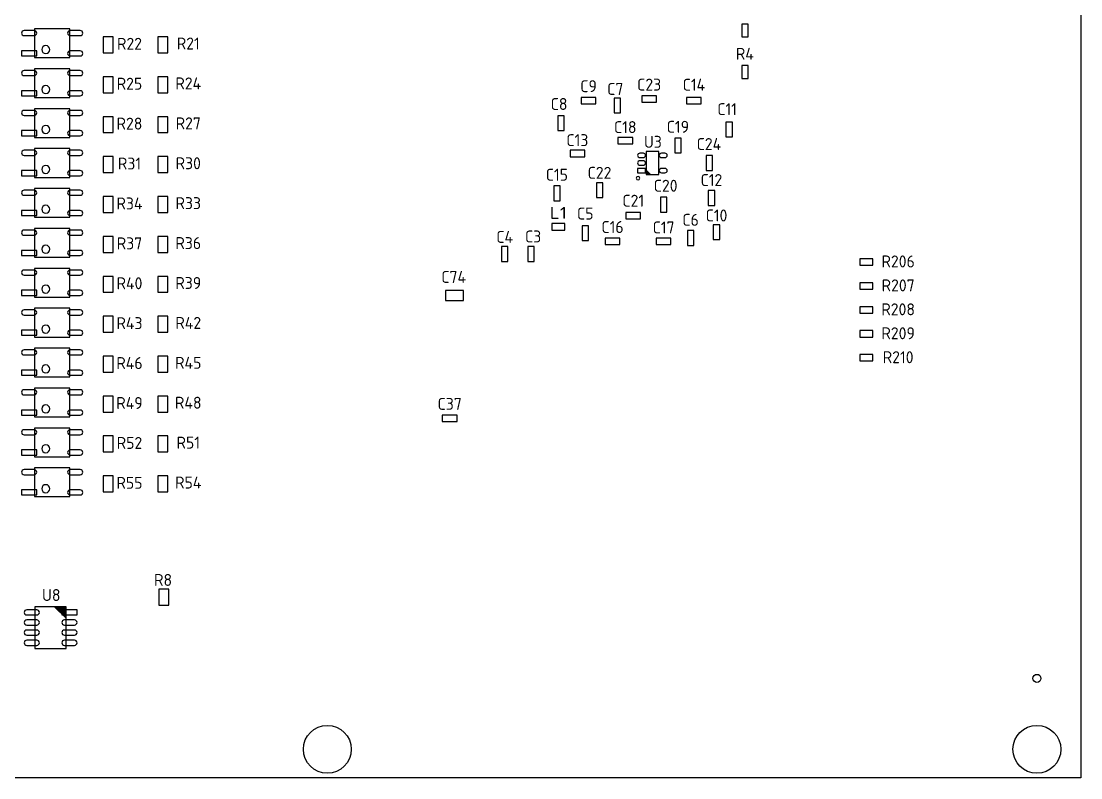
# Model space of a CAD drawing. Header units: millimetres. Extents: x -14 to 566, y -70 to 137.
# Drawn here: x 432.9 to 565.7, y -70.1 to 24.7 of the extents above; entities that cross this region are included whole.
import ezdxf
from ezdxf.enums import TextEntityAlignment as Align

# ---------------------------------------------------------------- set-up
doc = ezdxf.new("R2010")
doc.units = ezdxf.units.MM
for name, color, linetype in [('BG_OUTLINE', 7, 'Continuous'), ('PG_ASSEMBLY_BOTTOM', 7, 'Continuous'), ('PIN_BOTTOM', 7, 'Continuous'), ('RD_ASSEMBLY_BOTTOM', 7, 'Continuous')]:
    doc.layers.add(name, color=color, linetype=linetype)
doc.styles.get("Standard").update_dxf_attribs({"font": 'txt.shx'})

msp = doc.modelspace()

# ---------------------------------------------------------------- linework, layer by layer
at = {"layer": 'BG_OUTLINE'}
for p, q in [((565.65, 89.9499), (565.65, -70.0501)), ((565.65, -70.0501), (332.4, -70.0501))]:
    msp.add_line(p, q, dxfattribs=at)
at = {"layer": 'PG_ASSEMBLY_BOTTOM'}
for p, q in [((523.98, 24.3699), (523.18, 24.3699)), ((523.18, 24.3699), (523.18, 22.7699)), ((523.98, 22.7699), (523.98, 24.3699)), ((434.58, 23.7699), (434.58, 20.1699)), ((438.98, 23.7699), (434.58, 23.7699)), ((438.98, 20.1699), (438.98, 23.7699)), ((444.405, 22.7699), (443.155, 22.7699)), ((443.155, 22.7699), (443.155, 20.7699)), ((444.405, 20.7699), (444.405, 22.7699)), ((451.262, 22.7699), (450.012, 22.7699)), ((450.012, 22.7699), (450.012, 20.7699)), ((451.262, 20.7699), (451.262, 22.7699)), ((523.18, 22.7699), (523.98, 22.7699)), ((434.58, 20.1699), (438.98, 20.1699)), ((443.155, 20.7699), (444.405, 20.7699)), ((450.012, 20.7699), (451.262, 20.7699)), ((434.58, 18.7699), (434.58, 15.1699)), ((438.98, 18.7699), (434.58, 18.7699)), ((438.98, 15.1699), (438.98, 18.7699)), ((523.98, 19.1699), (523.18, 19.1699)), ((523.18, 19.1699), (523.18, 17.5699)), ((523.98, 17.5699), (523.98, 19.1699)), ((444.405, 17.7699), (443.155, 17.7699)), ((443.155, 17.7699), (443.155, 15.7699)), ((444.405, 15.7699), (444.405, 17.7699)), ((451.262, 17.7699), (450.012, 17.7699)), ((450.012, 17.7699), (450.012, 15.7699)), ((451.262, 15.7699), (451.262, 17.7699)), ((523.18, 17.5699), (523.98, 17.5699)), ((434.58, 15.1699), (438.98, 15.1699)), ((443.155, 15.7699), (444.405, 15.7699)), ((450.012, 15.7699), (451.262, 15.7699)), ((503.055, 15.1699), (503.055, 14.3699)), ((504.905, 15.1699), (503.055, 15.1699)), ((504.905, 14.3699), (504.905, 15.1699)), ((507.98, 15.0949), (507.18, 15.0949)), ((507.18, 15.0949), (507.18, 13.2449)), ((507.98, 13.2449), (507.98, 15.0949)), ((510.6465, 15.3699), (510.6465, 14.5699)), ((512.4965, 15.3699), (510.6465, 15.3699)), ((512.4965, 14.5699), (512.4965, 15.3699)), ((518.105, 15.1699), (516.255, 15.1699)), ((516.255, 15.1699), (516.255, 14.3699)), ((518.105, 14.3699), (518.105, 15.1699)), ((434.58, 13.7699), (434.58, 10.1699)), ((438.98, 13.7699), (434.58, 13.7699)), ((438.98, 10.1699), (438.98, 13.7699)), ((503.055, 14.3699), (504.905, 14.3699)), ((510.6465, 14.5699), (512.4965, 14.5699)), ((516.255, 14.3699), (518.105, 14.3699)), ((444.405, 12.7699), (443.155, 12.7699)), ((443.155, 12.7699), (443.155, 10.7699)), ((444.405, 10.7699), (444.405, 12.7699)), ((451.262, 12.7699), (450.012, 12.7699)), ((450.012, 12.7699), (450.012, 10.7699)), ((451.262, 10.7699), (451.262, 12.7699)), ((500.9375, 12.8949), (500.1375, 12.8949)), ((500.1375, 12.8949), (500.1375, 11.0449)), ((500.9375, 11.0449), (500.9375, 12.8949)), ((507.18, 13.2449), (507.98, 13.2449)), ((521.9918, 12.0949), (521.1918, 12.0949)), ((521.1918, 12.0949), (521.1918, 10.2449)), ((521.9918, 10.2449), (521.9918, 12.0949)), ((443.155, 10.7699), (444.405, 10.7699)), ((450.012, 10.7699), (451.262, 10.7699)), ((500.1375, 11.0449), (500.9375, 11.0449)), ((434.58, 10.1699), (438.98, 10.1699)), ((507.655, 10.1699), (507.655, 9.3699)), ((509.505, 10.1699), (507.655, 10.1699)), ((507.655, 9.3699), (509.505, 9.3699)), ((509.505, 9.3699), (509.505, 10.1699)), ((515.58, 10.0872), (514.78, 10.0872)), ((514.78, 10.0872), (514.78, 8.2372)), ((515.58, 8.2372), (515.58, 10.0872)), ((521.1918, 10.2449), (521.9918, 10.2449)), ((434.58, 8.7699), (434.58, 5.1699)), ((438.98, 8.7699), (434.58, 8.7699)), ((438.98, 5.1699), (438.98, 8.7699)), ((501.655, 8.5592), (501.655, 7.7592)), ((503.505, 8.5592), (501.655, 8.5592)), ((503.505, 7.7592), (503.505, 8.5592)), ((512.78, 8.4199), (511.18, 8.4199)), ((511.18, 8.4199), (511.18, 5.5199)), ((512.78, 5.5199), (512.78, 8.4199)), ((514.78, 8.2372), (515.58, 8.2372)), ((444.405, 7.7699), (443.155, 7.7699)), ((443.155, 7.7699), (443.155, 5.7699)), ((444.405, 5.7699), (444.405, 7.7699)), ((451.262, 7.7699), (450.012, 7.7699)), ((450.012, 7.7699), (450.012, 5.7699)), ((451.262, 5.7699), (451.262, 7.7699)), ((501.655, 7.7592), (503.505, 7.7592)), ((519.5078, 7.8949), (518.7078, 7.8949)), ((518.7078, 7.8949), (518.7078, 6.0449)), ((519.5078, 6.0449), (519.5078, 7.8949)), ((443.155, 5.7699), (444.405, 5.7699)), ((450.012, 5.7699), (451.262, 5.7699)), ((511.18, 6.0699), (511.68, 5.5699)), ((511.18, 5.9699), (511.58, 5.5699)), ((511.18, 5.8699), (511.48, 5.5699)), ((511.18, 5.7699), (511.38, 5.5699)), ((511.18, 5.6699), (511.28, 5.5699)), ((511.18, 5.5199), (512.78, 5.5199)), ((518.7078, 6.0449), (519.5078, 6.0449)), ((434.58, 5.1699), (438.98, 5.1699)), ((500.4144, 4.0949), (499.6144, 4.0949)), ((499.6144, 4.0949), (499.6144, 2.2449)), ((500.4144, 2.2449), (500.4144, 4.0949)), ((505.7533, 4.4949), (504.9533, 4.4949)), ((504.9533, 4.4949), (504.9533, 2.6449)), ((505.7533, 2.6449), (505.7533, 4.4949)), ((434.58, 3.7699), (434.58, 0.1699)), ((438.98, 3.7699), (434.58, 3.7699)), ((438.98, 0.1699), (438.98, 3.7699)), ((444.405, 2.7699), (443.155, 2.7699)), ((443.155, 2.7699), (443.155, 0.7699)), ((444.405, 0.7699), (444.405, 2.7699)), ((451.262, 2.7699), (450.012, 2.7699)), ((450.012, 2.7699), (450.012, 0.7699)), ((451.262, 0.7699), (451.262, 2.7699)), ((513.78, 2.6786), (512.98, 2.6786)), ((512.98, 2.6786), (512.98, 0.8286)), ((513.78, 0.8286), (513.78, 2.6786)), ((519.78, 3.5118), (518.98, 3.5118)), ((518.98, 3.5118), (518.98, 1.6618)), ((519.78, 1.6618), (519.78, 3.5118)), ((499.6144, 2.2449), (500.4144, 2.2449)), ((504.9533, 2.6449), (505.7533, 2.6449)), ((518.98, 1.6618), (519.78, 1.6618)), ((434.58, 0.1699), (438.98, 0.1699)), ((443.155, 0.7699), (444.405, 0.7699)), ((450.012, 0.7699), (451.262, 0.7699)), ((508.655, 0.7546), (508.655, -0.0454)), ((510.505, 0.7546), (508.655, 0.7546)), ((510.505, -0.0454), (510.505, 0.7546)), ((512.98, 0.8286), (513.78, 0.8286)), ((434.58, -1.2301), (434.58, -4.8301)), ((438.98, -1.2301), (434.58, -1.2301)), ((438.98, -4.8301), (438.98, -1.2301)), ((500.9997, -0.6301), (499.3757, -0.6301)), ((499.3757, -0.6301), (499.3757, -1.4301)), ((500.9997, -1.4301), (500.9997, -0.6301)), ((503.98, -0.9051), (503.18, -0.9051)), ((503.18, -0.9051), (503.18, -2.7551)), ((503.98, -2.7551), (503.98, -0.9051)), ((508.655, -0.0454), (510.505, -0.0454)), ((520.4078, -0.7717), (519.6078, -0.7717)), ((519.6078, -0.7717), (519.6078, -2.6217)), ((520.4078, -2.6217), (520.4078, -0.7717)), ((444.405, -2.2301), (443.155, -2.2301)), ((443.155, -2.2301), (443.155, -4.2301)), ((444.405, -4.2301), (444.405, -2.2301)), ((451.262, -2.2301), (450.012, -2.2301)), ((450.012, -2.2301), (450.012, -4.2301)), ((451.262, -4.2301), (451.262, -2.2301)), ((499.3757, -1.4301), (500.9997, -1.4301)), ((507.905, -2.4301), (506.055, -2.4301)), ((506.055, -2.4301), (506.055, -3.2301)), ((507.905, -3.2301), (507.905, -2.4301)), ((512.455, -2.4301), (512.455, -3.2301)), ((514.305, -2.4301), (512.455, -2.4301)), ((514.305, -3.2301), (514.305, -2.4301)), ((517.18, -1.5051), (516.38, -1.5051)), ((516.38, -1.5051), (516.38, -3.3551)), ((517.18, -3.3551), (517.18, -1.5051)), ((519.6078, -2.6217), (520.4078, -2.6217)), ((493.8575, -3.5051), (493.0575, -3.5051)), ((493.0575, -3.5051), (493.0575, -5.3551)), ((493.8575, -5.3551), (493.8575, -3.5051)), ((497.18, -3.5051), (496.38, -3.5051)), ((496.38, -3.5051), (496.38, -5.3551)), ((497.18, -5.3551), (497.18, -3.5051)), ((503.18, -2.7551), (503.98, -2.7551)), ((506.055, -3.2301), (507.905, -3.2301)), ((512.455, -3.2301), (514.305, -3.2301)), ((516.38, -3.3551), (517.18, -3.3551)), ((434.58, -4.8301), (438.98, -4.8301)), ((443.155, -4.2301), (444.405, -4.2301)), ((450.012, -4.2301), (451.262, -4.2301)), ((539.58, -5.0301), (537.98, -5.0301)), ((537.98, -5.0301), (537.98, -5.8301)), ((539.58, -5.8301), (539.58, -5.0301)), ((434.58, -6.2301), (434.58, -9.8301)), ((438.98, -6.2301), (434.58, -6.2301)), ((438.98, -9.8301), (438.98, -6.2301)), ((493.0575, -5.3551), (493.8575, -5.3551)), ((496.38, -5.3551), (497.18, -5.3551)), ((537.98, -5.8301), (539.58, -5.8301)), ((444.405, -7.2301), (443.155, -7.2301)), ((443.155, -7.2301), (443.155, -9.2301)), ((444.405, -9.2301), (444.405, -7.2301)), ((451.262, -7.2301), (450.012, -7.2301)), ((450.012, -7.2301), (450.012, -9.2301)), ((451.262, -9.2301), (451.262, -7.2301)), ((443.155, -9.2301), (444.405, -9.2301)), ((450.012, -9.2301), (451.262, -9.2301)), ((486.055, -9.0051), (486.055, -10.2551)), ((488.305, -9.0051), (486.055, -9.0051)), ((488.305, -10.2551), (488.305, -9.0051)), ((539.58, -8.0301), (537.98, -8.0301)), ((537.98, -8.0301), (537.98, -8.8301)), ((537.98, -8.8301), (539.58, -8.8301)), ((539.58, -8.8301), (539.58, -8.0301)), ((434.58, -9.8301), (438.98, -9.8301)), ((486.055, -10.2551), (488.305, -10.2551)), ((434.58, -11.2301), (434.58, -14.8301)), ((438.98, -11.2301), (434.58, -11.2301)), ((438.98, -14.8301), (438.98, -11.2301)), ((539.58, -11.0301), (537.98, -11.0301)), ((537.98, -11.0301), (537.98, -11.8301)), ((537.98, -11.8301), (539.58, -11.8301)), ((539.58, -11.8301), (539.58, -11.0301)), ((444.405, -12.2301), (443.155, -12.2301)), ((443.155, -12.2301), (443.155, -14.2301)), ((444.405, -14.2301), (444.405, -12.2301)), ((451.262, -12.2301), (450.012, -12.2301)), ((450.012, -12.2301), (450.012, -14.2301)), ((451.262, -14.2301), (451.262, -12.2301)), ((443.155, -14.2301), (444.405, -14.2301)), ((450.012, -14.2301), (451.262, -14.2301)), ((539.58, -14.0301), (537.98, -14.0301)), ((537.98, -14.0301), (537.98, -14.8301)), ((539.58, -14.8301), (539.58, -14.0301)), ((434.58, -14.8301), (438.98, -14.8301)), ((537.98, -14.8301), (539.58, -14.8301)), ((434.58, -16.2301), (434.58, -19.8301)), ((438.98, -16.2301), (434.58, -16.2301)), ((438.98, -19.8301), (438.98, -16.2301)), ((444.405, -17.2301), (443.155, -17.2301)), ((443.155, -17.2301), (443.155, -19.2301)), ((444.405, -19.2301), (444.405, -17.2301)), ((451.262, -17.2301), (450.012, -17.2301)), ((450.012, -17.2301), (450.012, -19.2301)), ((451.262, -19.2301), (451.262, -17.2301)), ((539.58, -17.0301), (537.98, -17.0301)), ((537.98, -17.0301), (537.98, -17.8301)), ((539.58, -17.8301), (539.58, -17.0301)), ((537.98, -17.8301), (539.58, -17.8301)), ((434.58, -19.8301), (438.98, -19.8301)), ((443.155, -19.2301), (444.405, -19.2301)), ((450.012, -19.2301), (451.262, -19.2301)), ((434.58, -21.2301), (434.58, -24.8301)), ((438.98, -21.2301), (434.58, -21.2301)), ((438.98, -24.8301), (438.98, -21.2301)), ((444.405, -22.2301), (443.155, -22.2301)), ((443.155, -22.2301), (443.155, -24.2301)), ((444.405, -24.2301), (444.405, -22.2301)), ((451.262, -22.2301), (450.012, -22.2301)), ((450.012, -22.2301), (450.012, -24.2301)), ((451.262, -24.2301), (451.262, -22.2301)), ((434.58, -24.8301), (438.98, -24.8301)), ((443.155, -24.2301), (444.405, -24.2301)), ((450.012, -24.2301), (451.262, -24.2301)), ((487.505, -24.6301), (485.655, -24.6301)), ((485.655, -24.6301), (485.655, -25.4301)), ((487.505, -25.4301), (487.505, -24.6301)), ((434.58, -26.2301), (434.58, -29.8301)), ((438.98, -26.2301), (434.58, -26.2301)), ((438.98, -29.8301), (438.98, -26.2301)), ((485.655, -25.4301), (487.505, -25.4301)), ((444.405, -27.2301), (443.155, -27.2301)), ((443.155, -27.2301), (443.155, -29.2301)), ((444.405, -29.2301), (444.405, -27.2301)), ((451.262, -27.2301), (450.012, -27.2301)), ((450.012, -27.2301), (450.012, -29.2301)), ((451.262, -29.2301), (451.262, -27.2301)), ((434.58, -29.8301), (438.98, -29.8301)), ((443.155, -29.2301), (444.405, -29.2301)), ((450.012, -29.2301), (451.262, -29.2301)), ((434.58, -31.2301), (434.58, -34.8301)), ((438.98, -31.2301), (434.58, -31.2301)), ((438.98, -34.8301), (438.98, -31.2301)), ((444.405, -32.2301), (443.155, -32.2301)), ((443.155, -32.2301), (443.155, -34.2301)), ((444.405, -34.2301), (444.405, -32.2301)), ((451.262, -32.2301), (450.012, -32.2301)), ((450.012, -32.2301), (450.012, -34.2301)), ((451.262, -34.2301), (451.262, -32.2301)), ((443.155, -34.2301), (444.405, -34.2301)), ((450.012, -34.2301), (451.262, -34.2301)), ((434.58, -34.8301), (438.98, -34.8301)), ((451.405, -46.4301), (450.155, -46.4301)), ((450.155, -46.4301), (450.155, -48.4301)), ((451.405, -48.4301), (451.405, -46.4301)), ((438.548, -48.6261), (434.612, -48.6261)), ((434.612, -48.6261), (434.612, -53.8341)), ((437.08, -48.6301), (438.48, -50.0301)), ((437.18, -48.6301), (438.48, -49.9301)), ((437.28, -48.6301), (438.48, -49.8301)), ((437.38, -48.6301), (438.48, -49.7301)), ((437.48, -48.6301), (438.48, -49.6301)), ((437.58, -48.6301), (438.48, -49.5301)), ((437.68, -48.6301), (438.48, -49.4301)), ((437.78, -48.6301), (438.48, -49.3301)), ((437.88, -48.6301), (438.48, -49.2301)), ((437.98, -48.6301), (438.48, -49.1301)), ((438.08, -48.6301), (438.48, -49.0301)), ((438.18, -48.6301), (438.48, -48.9301)), ((438.28, -48.6301), (438.48, -48.8301)), ((438.38, -48.6301), (438.48, -48.7301)), ((438.548, -53.8341), (438.548, -48.6261)), ((450.155, -48.4301), (451.405, -48.4301)), ((434.612, -53.8341), (438.548, -53.8341))]:
    msp.add_line(p, q, dxfattribs=at)
for centre, radius, start, end in [((435.98, 21.1699), 0.5, 90, 270), ((435.98, 21.1699), 0.5, 270, 90), ((435.98, 16.1699), 0.5, 90, 270), ((435.98, 16.1699), 0.5, 270, 90), ((435.98, 11.1699), 0.5, 90, 270), ((435.98, 11.1699), 0.5, 270, 90), ((435.98, 6.1699), 0.5, 90, 270), ((435.98, 6.1699), 0.5, 270, 90), ((510.18, 5.0699), 0.224, 90, 270), ((510.18, 5.0699), 0.224, 270, 90), ((435.98, 1.1699), 0.5, 90, 270), ((435.98, 1.1699), 0.5, 270, 90), ((435.98, -3.8301), 0.5, 90, 270), ((435.98, -3.8301), 0.5, 270, 90), ((435.98, -8.8301), 0.5, 90, 270), ((435.98, -8.8301), 0.5, 270, 90), ((435.98, -13.8301), 0.5, 90, 270), ((435.98, -13.8301), 0.5, 270, 90), ((435.98, -18.8301), 0.5, 90, 270), ((435.98, -18.8301), 0.5, 270, 90), ((435.98, -23.8301), 0.5, 90, 270), ((435.98, -23.8301), 0.5, 270, 90), ((435.98, -28.8301), 0.5, 90, 270), ((435.98, -28.8301), 0.5, 270, 90), ((435.98, -33.8301), 0.5, 90, 270), ((435.98, -33.8301), 0.5, 270, 90)]:
    msp.add_arc(centre, radius, start, end, dxfattribs=at)
at = {"layer": 'PIN_BOTTOM'}
for p, q in [((434.522, 23.5599), (433.262, 23.5599)), ((433.262, 22.9199), (434.522, 22.9199)), ((440.298, 23.5599), (439.038, 23.5599)), ((439.038, 22.9199), (440.298, 22.9199)), ((432.942, 21.0199), (432.942, 20.3799)), ((434.842, 21.0199), (432.942, 21.0199)), ((432.942, 20.3799), (434.842, 20.3799)), ((434.842, 20.3799), (434.842, 21.0199)), ((440.298, 21.0199), (439.038, 21.0199)), ((439.038, 20.3799), (440.298, 20.3799)), ((434.522, 18.5599), (433.262, 18.5599)), ((433.262, 17.9199), (434.522, 17.9199)), ((440.298, 18.5599), (439.038, 18.5599)), ((439.038, 17.9199), (440.298, 17.9199)), ((432.942, 16.0199), (432.942, 15.3799)), ((434.842, 16.0199), (432.942, 16.0199)), ((434.842, 15.3799), (434.842, 16.0199)), ((440.298, 16.0199), (439.038, 16.0199)), ((432.942, 15.3799), (434.842, 15.3799)), ((439.038, 15.3799), (440.298, 15.3799)), ((434.522, 13.5599), (433.262, 13.5599)), ((440.298, 13.5599), (439.038, 13.5599)), ((433.262, 12.9199), (434.522, 12.9199)), ((439.038, 12.9199), (440.298, 12.9199)), ((432.942, 11.0199), (432.942, 10.3799)), ((434.842, 11.0199), (432.942, 11.0199)), ((434.842, 10.3799), (434.842, 11.0199)), ((440.298, 11.0199), (439.038, 11.0199)), ((432.942, 10.3799), (434.842, 10.3799)), ((439.038, 10.3799), (440.298, 10.3799)), ((434.522, 8.5599), (433.262, 8.5599)), ((440.298, 8.5599), (439.038, 8.5599)), ((510.855, 8.1949), (510.405, 8.1949)), ((513.555, 8.1949), (513.105, 8.1949)), ((433.262, 7.9199), (434.522, 7.9199)), ((439.038, 7.9199), (440.298, 7.9199)), ((510.405, 7.6449), (510.855, 7.6449)), ((510.855, 7.2449), (510.405, 7.2449)), ((510.405, 6.6949), (510.855, 6.6949)), ((513.105, 7.6449), (513.555, 7.6449)), ((432.942, 6.0199), (432.942, 5.3799)), ((434.842, 6.0199), (432.942, 6.0199)), ((432.942, 5.3799), (434.842, 5.3799)), ((434.842, 5.3799), (434.842, 6.0199)), ((440.298, 6.0199), (439.038, 6.0199)), ((439.038, 5.3799), (440.298, 5.3799)), ((510.13, 6.2949), (510.13, 5.7449)), ((511.13, 6.2949), (510.13, 6.2949)), ((510.13, 5.7449), (511.13, 5.7449)), ((511.13, 5.7449), (511.13, 6.2949)), ((513.555, 6.2949), (513.105, 6.2949)), ((513.105, 5.7449), (513.555, 5.7449)), ((434.522, 3.5599), (433.262, 3.5599)), ((433.262, 2.9199), (434.522, 2.9199)), ((440.298, 3.5599), (439.038, 3.5599)), ((439.038, 2.9199), (440.298, 2.9199)), ((432.942, 1.0199), (432.942, 0.3799)), ((434.842, 1.0199), (432.942, 1.0199)), ((432.942, 0.3799), (434.842, 0.3799)), ((434.842, 0.3799), (434.842, 1.0199)), ((440.298, 1.0199), (439.038, 1.0199)), ((439.038, 0.3799), (440.298, 0.3799)), ((434.522, -1.4401), (433.262, -1.4401)), ((433.262, -2.0801), (434.522, -2.0801)), ((440.298, -1.4401), (439.038, -1.4401)), ((439.038, -2.0801), (440.298, -2.0801)), ((432.942, -3.9801), (432.942, -4.6201)), ((434.842, -3.9801), (432.942, -3.9801)), ((434.842, -4.6201), (434.842, -3.9801)), ((440.298, -3.9801), (439.038, -3.9801)), ((432.942, -4.6201), (434.842, -4.6201)), ((439.038, -4.6201), (440.298, -4.6201)), ((434.522, -6.4401), (433.262, -6.4401)), ((440.298, -6.4401), (439.038, -6.4401)), ((433.262, -7.0801), (434.522, -7.0801)), ((439.038, -7.0801), (440.298, -7.0801)), ((432.942, -8.9801), (432.942, -9.6201)), ((434.842, -8.9801), (432.942, -8.9801)), ((434.842, -9.6201), (434.842, -8.9801)), ((440.298, -8.9801), (439.038, -8.9801)), ((432.942, -9.6201), (434.842, -9.6201)), ((439.038, -9.6201), (440.298, -9.6201)), ((434.522, -11.4401), (433.262, -11.4401)), ((440.298, -11.4401), (439.038, -11.4401)), ((433.262, -12.0801), (434.522, -12.0801)), ((439.038, -12.0801), (440.298, -12.0801)), ((432.942, -13.9801), (432.942, -14.6201)), ((434.842, -13.9801), (432.942, -13.9801)), ((434.842, -14.6201), (434.842, -13.9801)), ((440.298, -13.9801), (439.038, -13.9801)), ((432.942, -14.6201), (434.842, -14.6201)), ((439.038, -14.6201), (440.298, -14.6201)), ((434.522, -16.4401), (433.262, -16.4401)), ((433.262, -17.0801), (434.522, -17.0801)), ((440.298, -16.4401), (439.038, -16.4401)), ((439.038, -17.0801), (440.298, -17.0801)), ((432.942, -18.9801), (432.942, -19.6201)), ((434.842, -18.9801), (432.942, -18.9801)), ((432.942, -19.6201), (434.842, -19.6201)), ((434.842, -19.6201), (434.842, -18.9801)), ((440.298, -18.9801), (439.038, -18.9801)), ((439.038, -19.6201), (440.298, -19.6201)), ((434.522, -21.4401), (433.262, -21.4401)), ((433.262, -22.0801), (434.522, -22.0801)), ((440.298, -21.4401), (439.038, -21.4401)), ((439.038, -22.0801), (440.298, -22.0801)), ((432.942, -23.9801), (432.942, -24.6201)), ((434.842, -23.9801), (432.942, -23.9801)), ((432.942, -24.6201), (434.842, -24.6201)), ((434.842, -24.6201), (434.842, -23.9801)), ((440.298, -23.9801), (439.038, -23.9801)), ((439.038, -24.6201), (440.298, -24.6201)), ((434.522, -26.4401), (433.262, -26.4401)), ((440.298, -26.4401), (439.038, -26.4401)), ((433.262, -27.0801), (434.522, -27.0801)), ((439.038, -27.0801), (440.298, -27.0801)), ((432.942, -28.9801), (432.942, -29.6201)), ((434.842, -28.9801), (432.942, -28.9801)), ((434.842, -29.6201), (434.842, -28.9801)), ((440.298, -28.9801), (439.038, -28.9801)), ((432.942, -29.6201), (434.842, -29.6201)), ((439.038, -29.6201), (440.298, -29.6201)), ((434.522, -31.4401), (433.262, -31.4401)), ((440.298, -31.4401), (439.038, -31.4401)), ((433.262, -32.0801), (434.522, -32.0801)), ((439.038, -32.0801), (440.298, -32.0801)), ((432.942, -33.9801), (432.942, -34.6201)), ((434.842, -33.9801), (432.942, -33.9801)), ((434.842, -34.6201), (434.842, -33.9801)), ((440.298, -33.9801), (439.038, -33.9801)), ((432.942, -34.6201), (434.842, -34.6201)), ((439.038, -34.6201), (440.298, -34.6201)), ((434.852, -49.0051), (433.592, -49.0051)), ((439.888, -49.0051), (437.988, -49.0051)), ((437.988, -49.0051), (437.988, -49.6451)), ((439.888, -49.6451), (439.888, -49.0051)), ((433.592, -49.6451), (434.852, -49.6451)), ((434.852, -50.2751), (433.592, -50.2751)), ((437.988, -49.6451), (439.888, -49.6451)), ((439.568, -50.2751), (438.308, -50.2751)), ((433.592, -50.9151), (434.852, -50.9151)), ((434.852, -51.5451), (433.592, -51.5451)), ((438.308, -50.9151), (439.568, -50.9151)), ((439.568, -51.5451), (438.308, -51.5451)), ((433.592, -52.1851), (434.852, -52.1851)), ((434.852, -52.8151), (433.592, -52.8151)), ((438.308, -52.1851), (439.568, -52.1851)), ((439.568, -52.8151), (438.308, -52.8151)), ((433.592, -53.4551), (434.852, -53.4551)), ((438.308, -53.4551), (439.568, -53.4551))]:
    msp.add_line(p, q, dxfattribs=at)
for centre, radius in [((560.15, -57.5901), 0.5), ((471.25, -66.4801), 3), ((560.15, -66.4801), 3)]:
    msp.add_circle(centre, radius, dxfattribs=at)
for centre, radius, start, end in [((433.262, 23.2399), 0.32, 90, 270), ((434.522, 23.2399), 0.32, 270, 90), ((439.038, 23.2399), 0.32, 90, 270), ((440.298, 23.2399), 0.32, 270, 90), ((439.038, 20.6999), 0.32, 90, 270), ((440.298, 20.6999), 0.32, 270, 90), ((433.262, 18.2399), 0.32, 90, 270), ((434.522, 18.2399), 0.32, 270, 90), ((439.038, 18.2399), 0.32, 90, 270), ((440.298, 18.2399), 0.32, 270, 90), ((439.038, 15.6999), 0.32, 90, 270), ((440.298, 15.6999), 0.32, 270, 90), ((433.262, 13.2399), 0.32, 90, 270), ((434.522, 13.2399), 0.32, 270, 90), ((439.038, 13.2399), 0.32, 90, 270), ((440.298, 13.2399), 0.32, 270, 90), ((439.038, 10.6999), 0.32, 90, 270), ((440.298, 10.6999), 0.32, 270, 90), ((433.262, 8.2399), 0.32, 90, 270), ((434.522, 8.2399), 0.32, 270, 90), ((439.038, 8.2399), 0.32, 90, 270), ((440.298, 8.2399), 0.32, 270, 90), ((510.405, 7.9199), 0.275, 90, 270), ((510.855, 7.9199), 0.275, 270, 90), ((513.105, 7.9199), 0.275, 90, 270), ((513.555, 7.9199), 0.275, 270, 90), ((510.405, 6.9699), 0.275, 90, 270), ((510.855, 6.9699), 0.275, 270, 90), ((439.038, 5.6999), 0.32, 90, 270), ((440.298, 5.6999), 0.32, 270, 90), ((513.105, 6.0199), 0.275, 90, 270), ((513.555, 6.0199), 0.275, 270, 90), ((433.262, 3.2399), 0.32, 90, 270), ((434.522, 3.2399), 0.32, 270, 90), ((439.038, 3.2399), 0.32, 90, 270), ((440.298, 3.2399), 0.32, 270, 90), ((439.038, 0.6999), 0.32, 90, 270), ((440.298, 0.6999), 0.32, 270, 90), ((433.262, -1.7601), 0.32, 90, 270), ((434.522, -1.7601), 0.32, 270, 90), ((439.038, -1.7601), 0.32, 90, 270), ((440.298, -1.7601), 0.32, 270, 90), ((439.038, -4.3001), 0.32, 90, 270), ((440.298, -4.3001), 0.32, 270, 90), ((433.262, -6.7601), 0.32, 90, 270), ((434.522, -6.7601), 0.32, 270, 90), ((439.038, -6.7601), 0.32, 90, 270), ((440.298, -6.7601), 0.32, 270, 90), ((439.038, -9.3001), 0.32, 90, 270), ((440.298, -9.3001), 0.32, 270, 90), ((433.262, -11.7601), 0.32, 90, 270), ((434.522, -11.7601), 0.32, 270, 90), ((439.038, -11.7601), 0.32, 90, 270), ((440.298, -11.7601), 0.32, 270, 90), ((439.038, -14.3001), 0.32, 90, 270), ((440.298, -14.3001), 0.32, 270, 90), ((433.262, -16.7601), 0.32, 90, 270), ((434.522, -16.7601), 0.32, 270, 90), ((439.038, -16.7601), 0.32, 90, 270), ((440.298, -16.7601), 0.32, 270, 90), ((439.038, -19.3001), 0.32, 90, 270), ((440.298, -19.3001), 0.32, 270, 90), ((433.262, -21.7601), 0.32, 90, 270), ((434.522, -21.7601), 0.32, 270, 90), ((439.038, -21.7601), 0.32, 90, 270), ((440.298, -21.7601), 0.32, 270, 90), ((439.038, -24.3001), 0.32, 90, 270), ((440.298, -24.3001), 0.32, 270, 90), ((433.262, -26.7601), 0.32, 90, 270), ((434.522, -26.7601), 0.32, 270, 90), ((439.038, -26.7601), 0.32, 90, 270), ((440.298, -26.7601), 0.32, 270, 90), ((439.038, -29.3001), 0.32, 90, 270), ((440.298, -29.3001), 0.32, 270, 90), ((433.262, -31.7601), 0.32, 90, 270), ((434.522, -31.7601), 0.32, 270, 90), ((439.038, -31.7601), 0.32, 90, 270), ((440.298, -31.7601), 0.32, 270, 90), ((439.038, -34.3001), 0.32, 90, 270), ((440.298, -34.3001), 0.32, 270, 90), ((433.592, -49.3251), 0.32, 90, 270), ((434.852, -49.3251), 0.32, 270, 90), ((433.592, -50.5951), 0.32, 90, 270), ((434.852, -50.5951), 0.32, 270, 90), ((438.308, -50.5951), 0.32, 90, 270), ((439.568, -50.5951), 0.32, 270, 90), ((433.592, -51.8651), 0.32, 90, 270), ((434.852, -51.8651), 0.32, 270, 90), ((438.308, -51.8651), 0.32, 90, 270), ((439.568, -51.8651), 0.32, 270, 90), ((433.592, -53.1351), 0.32, 90, 270), ((434.852, -53.1351), 0.32, 270, 90), ((438.308, -53.1351), 0.32, 90, 270), ((439.568, -53.1351), 0.32, 270, 90)]:
    msp.add_arc(centre, radius, start, end, dxfattribs=at)

# ---------------------------------------------------------------- texts
at = {"layer": 'RD_ASSEMBLY_BOTTOM'}
for s, width, p in [('R22', 0.916667, (446.4618, 21.1505)), ('R21', 0.916667, (453.8261, 21.186)), ('R4', 0.916667, (523.5611, 19.8976)), ('R25', 0.916667, (446.4618, 16.1505)), ('R24', 0.916667, (453.8261, 16.186)), ('C9', 0.916667, (503.98, 15.8362)), ('C23', 0.916667, (511.5715, 16.0362)), ('C14', 0.916667, (517.18, 16.0229)), ('C7', 0.916667, (507.326, 15.4902)), ('C8', 0.916667, (500.2835, 13.6078)), ('C11', 0.916667, (521.3378, 12.9625)), ('R28', 0.916667, (446.4618, 11.1505)), ('R27', 0.916667, (453.8261, 11.186)), ('C18', 0.916667, (508.58, 10.7125)), ('C19', 0.916667, (515.1704, 10.7527)), ('C13', 0.916667, (502.58, 9.0772)), ('U3', 0.916667, (512.0405, 8.8693)), ('C24', 0.916667, (519.0605, 8.5946)), ('R31', 0.916667, (446.4618, 6.1505)), ('R30', 0.916667, (453.8261, 6.186)), ('C15', 0.916667, (500.0106, 4.7501)), ('C22', 0.916667, (505.3468, 4.9855)), ('C12', 0.916667, (519.3723, 4.0824)), ('C20', 0.916667, (513.634, 3.3699)), ('R34', 0.916667, (446.4618, 1.1505)), ('R33', 0.916667, (453.8261, 1.186)), ('C21', 0.916667, (509.58, 1.4934)), ('L1', 1.125, (500.1877, -0.0303)), ('C5', 0.916667, (503.5648, -0.1186)), ('C6', 0.916667, (516.7631, -0.9017)), ('C10', 0.916667, (520.0067, -0.3523)), ('C16', 0.916667, (506.98, -1.8025)), ('C17', 0.916667, (513.38, -1.8564)), ('R37', 0.916667, (446.4618, -3.8495)), ('R36', 0.916667, (453.8261, -3.814)), ('C4', 0.916667, (493.469, -3.0401)), ('C3', 0.916667, (497.034, -2.9878)), ('R206', 0.916667, (542.7645, -6.1135)), ('C74', 0.916667, (487.08, -8.0575)), ('R40', 0.916667, (446.4618, -8.8495)), ('R39', 0.916667, (453.8261, -8.814)), ('R207', 0.916667, (542.7645, -9.1135)), ('R208', 0.916667, (542.7645, -12.1135)), ('R43', 0.916667, (446.4618, -13.8495)), ('R42', 0.916667, (453.8261, -13.814)), ('R209', 0.916667, (542.7645, -15.1135)), ('R210', 0.916667, (542.7645, -18.1135)), ('R46', 0.916667, (446.4618, -18.8495)), ('R45', 0.916667, (453.8261, -18.814)), ('R49', 0.916667, (446.4618, -23.8495)), ('R48', 0.916667, (453.8261, -23.814)), ('C37', 0.916667, (486.58, -23.9582)), ('R52', 0.916667, (446.4618, -28.8495)), ('R51', 0.916667, (453.8261, -28.814)), ('R55', 0.916667, (446.4618, -33.8495)), ('R54', 0.916667, (453.8261, -33.814)), ('R8', 0.916667, (450.673, -46.0149)), ('U8', 0.916667, (436.6654, -47.9066))]:
    msp.add_text(s, height=1.5, dxfattribs=dict(at, width=width)).set_placement(p, align=Align.CENTER)

doc.saveas('drawing.dxf')
